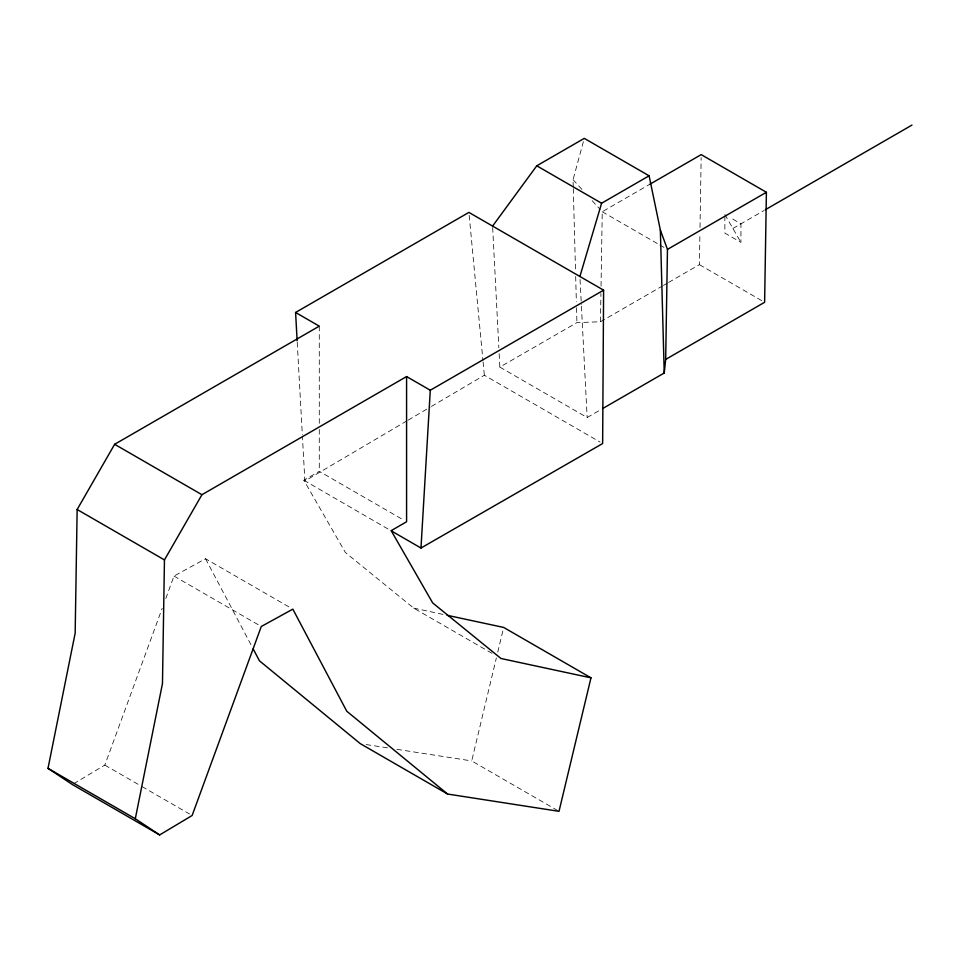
<?xml version="1.0" encoding="UTF-8"?>
<svg xmlns="http://www.w3.org/2000/svg" width="960" height="960" viewBox="0 0 960 960"><rect width="100%" height="100%" fill="white"/><g stroke="black" fill="none" stroke-linecap="round" stroke-linejoin="round"><path stroke-width="0.72" stroke-dasharray="4.8 3.6" d="M724.872 215.964L724.872 233.1L740.94 242.376L740.94 223.812L729.816 217.392M499.152 353.748L499.836 367.104L576.924 322.608L600.468 321.768L600.924 293.52M601.044 286.092L602.244 211.752L649.788 184.296M668.568 282.444L699.408 264.648L699.912 233.424M700.008 227.472L701.148 157.596M557.724 810.588L471.708 760.932L496.368 657.912M497.76 652.104L503.664 627.432M573.252 187.08L573.048 179.64L583.512 141.216M73.608 783.792L104.832 765.096L162.204 608.28M165.792 598.476L173.988 576.084L205.536 558.744L290.268 607.668M406.884 420.888L304.884 480.996L302.412 436.248M408.168 420.132L430.128 407.196M431.412 406.44L484.356 375.252L600.06 442.056M732.9 228.456L764.052 210.48M491.988 653.316L413.664 608.1L345.372 552.492L303.864 480.252L319.284 471.348L404.016 520.272M600.468 321.768L662.148 286.164M663.432 285.42L667.284 283.188M499.836 367.104L587.148 417.516L601.272 409.356M366.144 744.552L388.14 747.96M396.936 749.328L471.708 760.932M413.664 608.1L444.156 614.652M699.408 264.648L763.344 301.56M602.244 211.752L658.512 244.224M659.784 244.968L664.896 247.92M303.864 480.252L390.024 530.148M173.988 576.084L258.72 625.008M104.832 765.096L140.784 785.844M142.068 786.588L189.564 814.008M573.048 179.64L582.108 189.6M592.176 200.676L600.24 209.532M724.872 214.536L740.94 242.376M205.536 558.744L251.76 646.236M469.176 215.364L482.94 360.444M483.084 361.92L484.356 375.252M297.228 342.3L302.328 434.76M580.056 279.456L581.352 304.692M581.424 306.18L587.148 417.516M492.672 227.568L498.852 347.808M573.288 188.58L575.508 270.48M575.676 276.432L576.36 301.752M576.528 307.716L576.924 322.608M319.284 326.148L319.284 423.456M319.284 429.444L319.284 471.348"/><path stroke-width="1.44" d="M297.144 340.8L295.584 312.468L468.9 212.4L603.6 290.172L602.64 443.544L420.984 548.028L391.32 530.892M295.584 312.468L319.284 326.148L114.636 444.3L77.148 509.508L75.168 633.132L48 768.348L72.36 784.536L159.66 834.936L192.132 815.496L261.288 626.484L292.836 609.144L346.764 711.228L447.588 794.04L559.008 811.332L590.976 677.844L503.664 627.432L447.06 615.276M603.6 290.172L430.284 390.24L406.584 376.56L201.936 494.712L164.46 559.92L162.468 683.544L135.3 818.748L159.66 834.936M602.568 408.612L664.236 373.008L665.676 359.412L667.464 249.396L660.348 230.04L649.104 175.8L584.28 138.372L536.772 165.804L492.6 226.08M649.788 184.296L701.196 154.62L766.404 192.276L764.616 302.292L665.676 359.412M420.984 548.028L430.284 390.24M579.9 276.492L601.596 203.232L649.104 175.8M667.464 249.396L766.404 192.276M765.348 209.724L912 125.064M590.976 677.844L500.976 658.5L432.672 602.904L391.164 530.664L406.584 521.76L406.584 376.56M536.772 165.804L601.596 203.232M114.636 444.3L201.936 494.712M77.148 509.508L164.46 559.92M447.588 794.04L360.276 743.64L259.464 660.816L253.164 648.888M48 768.348L135.3 818.748M660.348 230.04L664.236 373.008"/></g></svg>
